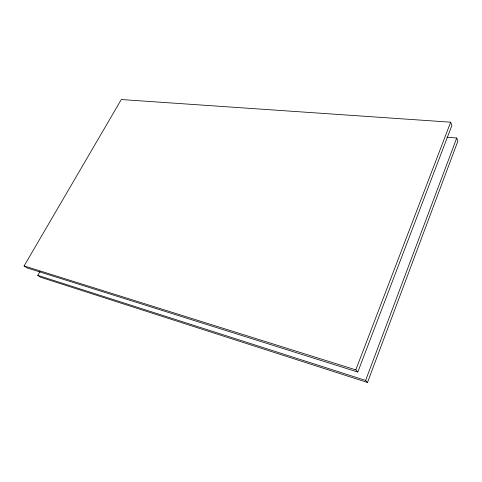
<?xml version="1.0" encoding="UTF-8"?>
<svg xmlns="http://www.w3.org/2000/svg" width="482" height="482" viewBox="0 0 482 482"><rect width="100%" height="100%" fill="white"/><g stroke="black" fill="none" stroke-linecap="round" stroke-linejoin="round"><path stroke-width="0.72" d="M456.725 138.021L457.9 141.087L367.501 382.467L365.615 380.437L456.725 138.021L446.971 137.219M357.813 372.044L451.893 125.422L450.652 122.187L121.307 99.533L24.1 265.937L26.878 267.853L357.813 372.044L355.806 369.881L24.1 265.937M355.806 369.881L450.652 122.187M367.501 382.467L40.428 277.198L37.765 275.361L40.006 271.456M37.765 275.361L365.615 380.437"/></g></svg>
